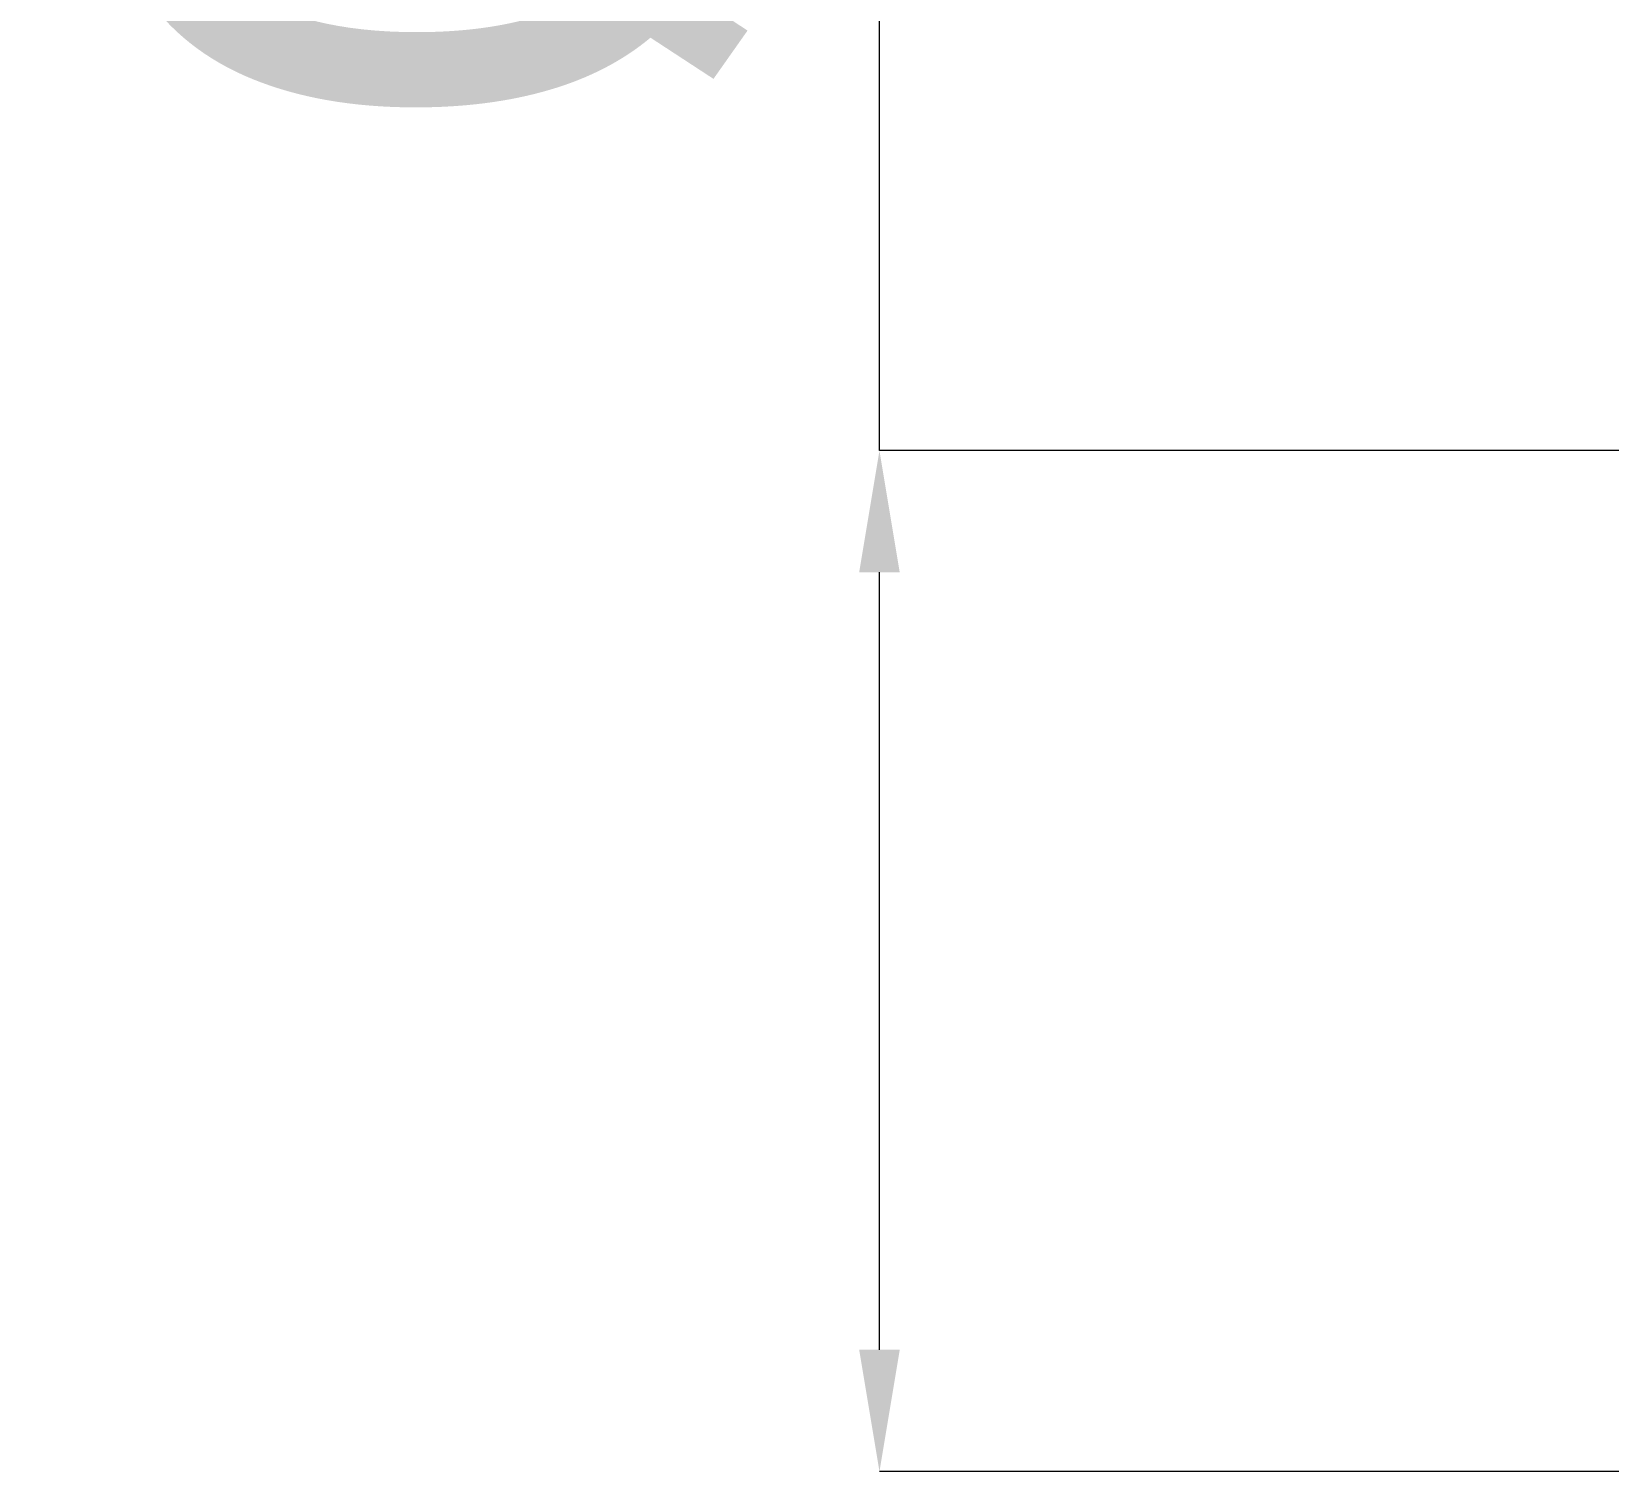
# Model space of a CAD drawing. Extents: x 1507 to 2862, y 0 to 992.
# Drawn here: x 1733.5 to 1785.4, y 587.4 to 634.8 of the extents above; entities that cross this region are included whole.
import ezdxf

# ---------------------------------------------------------------- set-up
doc = ezdxf.new("R2010")
doc.units = 0
doc.header["$LTSCALE"] = 10
doc.header["$MEASUREMENT"] = 0
doc.header["$PDMODE"] = 3
doc.header["$PDSIZE"] = -10
doc.layers.get('DEFPOINTS').update_dxf_attribs({"linetype": 'CONTINUOUS'})
doc.layers.add('치수', color=7, linetype='CONTINUOUS', lineweight=25)
doc.styles.add('Daelim Dimension', font='')
doc.styles.get('Daelim Dimension').set_extended_font_data('NanumGothic')
doc.dimstyles.new('DEFAULT', dxfattribs={"dimscale": 2, "dimtxt": 2, "dimasz": 2, "dimexe": 0, "dimexo": 2, "dimgap": 1, "dimtad": 1, "dimdec": 1, "dimzin": 9, "dimdsep": 46, "dimtxsty": 'Daelim Dimension', "dimcen": 0.5, "dimclrd": 252, "dimclre": 252, "dimclrt": 3, "dimadec": 1, "dimazin": 0, "dimtfac": 1, "dimtdec": 1, "dimtix": 1, "dimtmove": 0, "dimatfit": 3, "dimfxl": 1, "dimtolj": 1, "dimtzin": 1, "dimlwd": 9, "dimlwe": 9, "dimarcsym": 0})

# ---------------------------------------------------------------- blocks, each defined once
blk = doc.blocks.new('*D18')
at = {"layer": 'DEFPOINTS', "color": 0, "transparency": 16777216}
for p in [(1761.42, 620.978), (1796.811, 620.978), (1796.811, 587.406)]:
    blk.add_point(p, dxfattribs=at)
at = {"layer": '치수', "color": 5, "lineweight": 9, "transparency": 16777216}
for p, q in [((1761.42, 620.978), (1761.42, 708.405)), ((1792.811, 620.978), (1761.42, 620.978)), ((1761.42, 591.406), (1761.42, 616.978)), ((1792.811, 587.406), (1761.42, 587.406))]:
    blk.add_line(p, q, dxfattribs=at)
at = {"layer": '치수', "color": 5, "transparency": 16777216}
for points in [[(1760.753, 616.978), (1762.087, 616.978), (1761.42, 620.978)], [(1760.753, 591.406), (1762.087, 591.406), (1761.42, 587.406)]]:
    blk.add_solid(points, dxfattribs=at)
at = {"layer": '치수', "color": 7, "transparency": 16777216, "insert": (1746.645, 666.692), "char_height": 20, "attachment_point": 5, "rotation": 90, "style": 'Daelim Dimension'}
blk.add_mtext('\\A1;%%C33.6', dxfattribs=at)

msp = doc.modelspace()

# ---------------------------------------------------------------- dimensions: what is measured, and where the dimension line sits
at = {"layer": '치수', "color": 5}
dim = msp.add_linear_dim(base=(1761.42, 620.978), p1=(1796.811, 587.406), p2=(1796.811, 620.978), angle=90, text='%%C<>', dimstyle='DEFAULT', override={"dimtxt": 10, "dimclrd": 5, "dimclre": 5, "dimclrt": 7}, dxfattribs=at)
dim.commit()
dim.dimension.update_dxf_attribs({"geometry": '*D18', "text_midpoint": (1761.42, 666.692), "dimtype": 160})

doc.saveas('drawing.dxf')
